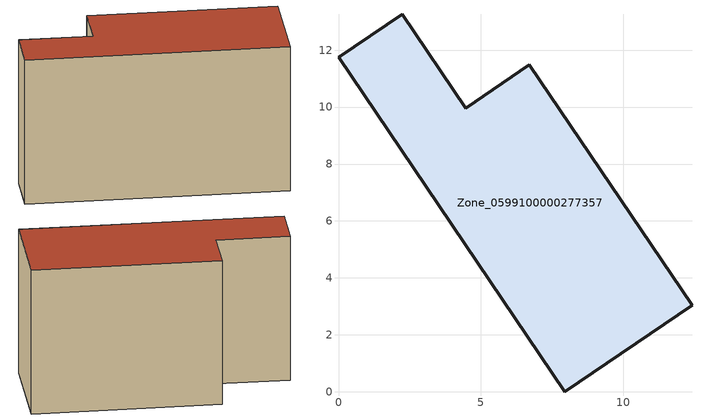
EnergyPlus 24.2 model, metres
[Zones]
Zone_0599100000277357
 floor ground (C_G): 7.95,0 0,11.75 2.24,13.26 4.47,9.96 6.71,11.48 12.42,3.03 z0
 wall outside (C_F): 7.95,0 12.42,3.03 6.71,11.48 4.47,9.96 2.24,13.26 0,11.75 7.95,0 z0:8.32
 roof outside (C_R): 0,11.75 7.95,0 12.42,3.03 6.71,11.48 4.47,9.96 2.24,13.26 z8.32
[BUILDING]
Pand.0599100000277357: North Axis=0; Terrain=City; Loads Convergence Tolerance Value=0.04; Temperature Convergence Tolerance Value=0.4; Solar Distribution=FullExterior; Maximum Number of Warmup Days=25; Minimum Number of Warmup Days=1
[Site:Location]
Rotterdam.The.Hague.AP_ZH_NLD Design_Conditions: Latitude=51.96; Longitude=4.45; Time Zone=1; Elevation=-4.5
[SITE:GROUNDTEMPERATURE:BUILDINGSURFACE]
18, 18, 18, 18, 18, 18, 18, 18, 18, 18, 18, 18
[MATERIAL] Thermal Absorptance=0.9; Solar Absorptance=0.7; Visible Absorptance=0.7
Name | Roughness | Thickness | Conductivity | Density | Specific Heat
G.TI.1975-1991 | MediumSmooth | 0.15 | 0.288461 | 540 | 1210
F.TI.1975-1991 | Rough | 0.3 | 0.230769 | 1920 | 840
R.TI.1975-1991 | MediumRough | 0.2 | 0.153846 | 1500 | 1000
[CONSTRUCTION]
C_G: G.TI.1975-1991
C_F: F.TI.1975-1991
C_R: R.TI.1975-1991
[ZONE]
Zone_0599100000277357: Type=1; Multiplier=1; Ceiling Height=Autocalculate; Volume=Autocalculate; Floor Area=autocalculate; Part of Total Floor Area=Yes
[ZONEINFILTRATION:DESIGNFLOWRATE]
Infil_Zone_0599100000277357: Zone or ZoneList or Space or SpaceList=Zone_0599100000277357; Schedule=AlwaysOn; Design Flow Rate Calculation Method=Flow/Area; Flow Rate per Floor Area=0.003; Constant Term Coefficient=1; Temperature Term Coefficient=0; Velocity Term Coefficient=0; Velocity Squared Term Coefficient=0
[HVACTEMPLATE:ZONE:IDEALLOADSAIRSYSTEM]
Zone_0599100000277357: Maximum Heating Supply Air Temperature=50; Minimum Cooling Supply Air Temperature=13; Maximum Heating Supply Air Humidity Ratio=0.0156; Minimum Cooling Supply Air Humidity Ratio=0.0077; Heating Limit=NoLimit; Cooling Limit=NoLimit; Dehumidification Control Type=ConstantSensibleHeatRatio; Cooling Sensible Heat Ratio=0.7; Dehumidification Setpoint=60; Humidification Control Type=None; Humidification Setpoint=30; Outdoor Air Method=None; Outdoor Air Flow Rate per Person=0.00944; Outdoor Air Flow Rate per Zone Floor Area=0; Outdoor Air Flow Rate per Zone=0; Demand Controlled Ventilation Type=None; Outdoor Air Economizer Type=NoEconomizer; Heat Recovery Type=None; Sensible Heat Recovery Effectiveness=0.7; Latent Heat Recovery Effectiveness=0.65
[ZONECONTROL:THERMOSTAT]
ThermostatControl_Zone_0599100000277357: Zone or ZoneList=Zone_0599100000277357; Control Type Schedule=DualSetpointControlType; Control 1=Thermostat_Zone_0599100000277357; Temperature Difference Between Cutout And Setpoint=0
[THERMOSTATSETPOINT:DUALSETPOINT]
Thermostat_Zone_0599100000277357: Heating Setpoint Temperature Schedule=HeatingSetpoint_Zone_0599100000277357; Cooling Setpoint Temperature Schedule=CoolingSetpoint_Zone_0599100000277357
[SCHEDULE:COMPACT]
HeatingSetpoint_Zone_0599100000277357: Through: 12/31, For: AllDays, Until: 24:00, 21
CoolingSetpoint_Zone_0599100000277357: Through: 12/31, For: AllDays, Until: 24:00, 24
DualSetpointControlType: Through: 12/31, For: AllDays, Until: 24:00, 4
AlwaysOn: Through: 12/31, For: AllDays, Until: 24:00, 1
